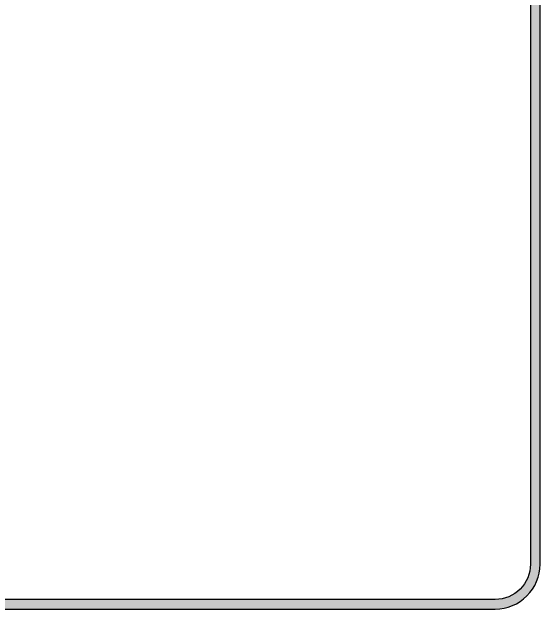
# Model space of a CAD drawing. Header units: millimetres. Extents: x 0 to 2521, y -5 to 594.
# Drawn here: x 1869.5 to 1929.7, y 279.1 to 347.2 of the extents above; entities that cross this region are included whole.
import ezdxf

# ---------------------------------------------------------------- set-up
doc = ezdxf.new("R2010")
doc.units = ezdxf.units.MM
doc.header["$LTSCALE"] = 10
doc.layers.add('CZ-LIN1', color=7, linetype='Continuous')
doc.layers.add('CZ-TABL', color=7, linetype='Continuous')

msp = doc.modelspace()

# ---------------------------------------------------------------- hatches: boundary and pattern name
at = {"layer": 'CZ-TABL'}
h = msp.add_hatch(color=256, dxfattribs=at)
edge = h.paths.add_edge_path()
edge.add_arc((1767.242, 283.656), 4.556, 172.75623, 263.45156)
edge.add_line((1766.722, 279.13), (1924.583, 279.13))
edge.add_arc((1924.583, 284.23), 5.101, 270, 360)
edge.add_line((1929.684, 284.23), (1929.684, 450.438))
edge.add_arc((1925.186, 449.954), 4.524, 6.13869, 97.65352)
edge.add_arc((1924.583, 450.438), 4, 0, 90, ccw=False)
edge.add_line((1928.583, 450.438), (1928.583, 284.23))
edge.add_arc((1924.583, 284.23), 4, -90, 0, ccw=False)
edge.add_line((1924.583, 280.23), (1766.722, 280.23))
edge.add_arc((1766.722, 284.23), 4, 180, 270, ccw=False)

# ---------------------------------------------------------------- linework, layer by layer
at = {"layer": 'CZ-LIN1', "ltscale": 10}
msp.add_lwpolyline([(1762.722, 454.438), (1924.583, 454.438, -0.414214), (1928.583, 450.438), (1928.583, 284.23, -0.414214), (1924.583, 280.23), (1766.722, 280.23, -0.414214), (1762.722, 284.23), (1762.722, 454.438)], format="xyb", close=True, dxfattribs=at)
at = {"layer": 'CZ-TABL'}
msp.add_lwpolyline([(1762.722, 284.23, 0.417773), (1766.722, 279.13), (1924.583, 279.13, 0.414214), (1929.684, 284.23), (1929.684, 450.438, 0.421979), (1924.583, 454.438, -0.414214), (1928.583, 450.438), (1928.583, 284.23, -0.414214), (1924.583, 280.23), (1766.722, 280.23, -0.414214)], format="xyb", close=True, dxfattribs=at)

doc.saveas('drawing.dxf')
